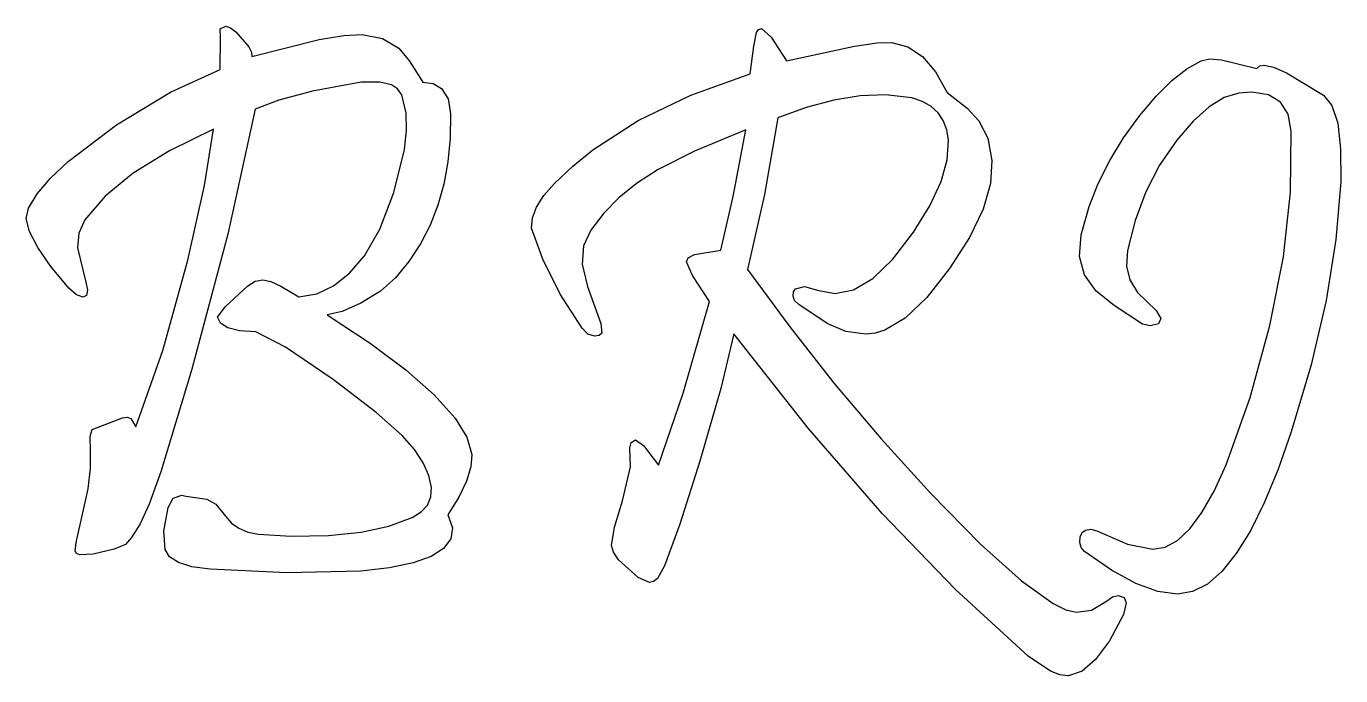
# Model space of a CAD drawing. Extents: x 369 to 1749, y 306 to 919.
# Drawn here: x 928.4 to 1032.4, y 866.7 to 918.1 of the extents above; entities that cross this region are included whole.
import ezdxf

# ---------------------------------------------------------------- set-up
doc = ezdxf.new("R2010")
doc.units = 0

msp = doc.modelspace()

# ---------------------------------------------------------------- linework, layer by layer
at = {"layer": 'Layer 1'}
for p, q in [((943.722844, 917.934378), (944.170459, 918.142232)), ((943.734431, 917.290379), (943.722844, 917.934378)), ((944.170459, 918.142232), (944.531962, 918.029475)), ((944.531962, 918.029475), (944.968464, 917.700981)), ((986.177285, 917.646326), (986.349379, 917.900492)), ((986.349379, 917.900492), (986.56535, 917.962381)), ((986.56535, 917.962381), (987.344907, 917.276156)), ((943.722074, 914.715259), (943.734431, 917.290379)), ((944.968464, 917.700981), (945.983084, 916.528311)), ((946.232704, 915.750421), (951.565311, 917.103248)), ((951.565311, 917.103248), (953.503281, 917.416998)), ((953.503281, 917.416998), (954.955694, 917.488971)), ((954.955694, 917.488971), (956.567814, 917.17339)), ((956.567814, 917.17339), (957.861074, 916.402751)), ((985.964734, 916.561161), (986.177285, 917.646326)), ((987.344907, 917.276156), (988.55072, 915.418441)), ((993.942523, 916.571091), (995.719766, 916.822118)), ((995.719766, 916.822118), (996.88457, 916.856281)), ((996.88457, 916.856281), (998.15774, 916.52474)), ((945.983084, 916.528311), (946.203519, 916.090019)), ((946.203519, 916.090019), (946.232704, 915.750421)), ((957.861074, 916.402751), (958.702277, 915.385997)), ((985.686788, 914.388611), (985.964734, 916.561161)), ((988.55072, 915.418441), (993.942523, 916.571091)), ((998.15774, 916.52474), (999.313148, 915.754261)), ((999.313148, 915.754261), (1000.350795, 914.544845)), ((939.797309, 912.927312), (943.722074, 914.715259)), ((958.702277, 915.385997), (959.769774, 913.706671)), ((1019.062801, 913.839233), (1020.249905, 914.775564)), ((1020.249905, 914.775564), (1021.385883, 915.413748)), ((1021.385883, 915.413748), (1022.044535, 915.55327)), ((1022.044535, 915.55327), (1022.997371, 915.496739)), ((1022.997371, 915.496739), (1025.785593, 914.795519)), ((1025.785593, 914.795519), (1026.02768, 914.998809)), ((1026.02768, 914.998809), (1026.383247, 915.062425)), ((1026.383247, 915.062425), (1027.106304, 914.907804)), ((1027.106304, 914.907804), (1028.127055, 914.461269)), ((954.886313, 913.719001), (951.027493, 913.010754)), ((956.364892, 913.712016), (954.886313, 913.719001)), ((957.285403, 913.498845), (956.364892, 913.712016)), ((959.769774, 913.706671), (960.59326, 913.60994)), ((980.977286, 912.694891), (985.686788, 914.388611)), ((1000.350795, 914.544845), (1001.27068, 912.896491)), ((1017.82457, 912.604754), (1019.062801, 913.839233)), ((1028.127055, 914.461269), (1031.061637, 912.692455)), ((935.521354, 910.332209), (939.797309, 912.927312)), ((951.027493, 913.010754), (948.360648, 912.292198)), ((957.746791, 913.181469), (957.285403, 913.498845)), ((958.095135, 912.704843), (957.746791, 913.181469)), ((958.452693, 911.273835), (958.095135, 912.704843)), ((960.59326, 913.60994), (961.247304, 913.224506)), ((961.247304, 913.224506), (961.758039, 912.396685)), ((976.824868, 910.682351), (980.977286, 912.694891)), ((994.387373, 912.632431), (992.292994, 912.296129)), ((996.400826, 912.724686), (994.387373, 912.632431)), ((998.478729, 912.472981), (996.400826, 912.724686)), ((1001.27068, 912.896491), (1002.84892, 911.661671)), ((1016.535213, 911.072128), (1017.82457, 912.604754)), ((1024.372482, 912.854711), (1023.21279, 912.508138)), ((1025.396192, 912.931199), (1024.372482, 912.854711)), ((1026.706106, 912.721733), (1025.396192, 912.931199)), ((1027.661779, 912.138216), (1026.706106, 912.721733)), ((1031.061637, 912.692455), (1031.738891, 911.87554)), ((946.487713, 911.576994), (944.325961, 901.691629)), ((948.360648, 912.292198), (946.487713, 911.576994)), ((961.758039, 912.396685), (961.95674, 911.221006)), ((990.117688, 911.715781), (987.861456, 910.891386)), ((992.292994, 912.296129), (990.117688, 911.715781)), ((999.309258, 912.185005), (998.478729, 912.472981)), ((1000.000839, 911.788946), (999.309258, 912.185005)), ((1000.553471, 911.284805), (1000.000839, 911.788946)), ((1002.84892, 911.661671), (1003.7926, 910.651031)), ((1022.005192, 911.771393), (1020.74969, 910.644478)), ((1023.21279, 912.508138), (1022.005192, 911.771393)), ((1028.263211, 911.180648), (1027.661779, 912.138216)), ((1031.738891, 911.87554), (1032.192705, 910.460325)), ((958.463882, 909.901708), (958.452693, 911.273835)), ((961.957, 911.221), (961.923631, 909.273736)), ((961.95674, 911.221006), (961.957, 911.221)), ((973.229536, 908.350991), (976.824868, 910.682351)), ((987.861456, 910.891386), (986.816891, 904.829116)), ((1000.967154, 910.672581), (1000.553471, 911.284805)), ((1001.24189, 909.952275), (1000.967154, 910.672581)), ((1003.7926, 910.651031), (1004.491503, 909.276191)), ((1015.247037, 909.303795), (1016.535213, 911.072128)), ((1020.74969, 910.644478), (1019.446282, 909.127391)), ((1028.510402, 909.849029), (1028.263211, 911.180648)), ((931.679599, 907.439304), (935.521354, 910.332209)), ((943.194085, 910.001834), (939.706946, 908.285844)), ((942.471317, 905.528979), (943.194085, 910.001834)), ((958.301398, 908.394235), (958.463882, 909.901708)), ((985.343959, 909.948317), (981.265569, 908.246994)), ((984.329485, 904.659729), (985.343959, 909.948317)), ((1001.377676, 909.123886), (1001.24189, 909.952275)), ((1028.450381, 905.021254), (1028.510402, 909.849029)), ((1032.192705, 910.460325), (1032.423076, 908.44681)), ((961.923631, 909.273736), (961.74453, 907.41873)), ((1001.286327, 907.575101), (1001.377676, 909.123886)), ((1004.491503, 909.276191), (1004.82288, 907.508331)), ((1014.148021, 907.513448), (1015.247037, 909.303795)), ((1019.446282, 909.127391), (1018.096674, 907.149214)), ((1032.423076, 908.44681), (1032.430007, 905.834995)), ((930.278827, 906.11722), (931.679599, 907.439304)), ((939.706946, 908.285844), (936.84505, 906.518264)), ((957.455406, 904.973255), (958.301398, 908.394235)), ((961.74453, 907.41873), (961.419697, 905.655981)), ((971.640776, 907.065753), (973.229536, 908.350991)), ((981.265569, 908.246994), (978.403199, 906.803247)), ((1000.793159, 905.844596), (1001.286327, 907.575101)), ((1004.82288, 907.508331), (1004.708954, 905.697375)), ((1013.238162, 905.701085), (1014.148021, 907.513448)), ((936.84505, 906.518264), (934.608396, 904.699094)), ((970.191288, 905.700811), (971.640776, 907.065753)), ((978.403199, 906.803247), (976.768779, 905.752946)), ((1018.096674, 907.149214), (1016.9964, 905.033143)), ((929.224794, 904.878049), (930.278827, 906.11722)), ((941.149035, 899.639534), (942.471317, 905.528979)), ((961.419697, 905.655981), (960.949133, 903.98549)), ((969.349531, 904.743937), (970.191288, 905.700811)), ((976.768779, 905.752946), (975.332959, 904.603842)), ((999.898172, 903.932371), (1000.793159, 905.844596)), ((1004.708954, 905.697375), (1004.111152, 903.671446)), ((1012.517463, 903.866708), (1013.238162, 905.701085)), ((1032.43, 905.835), (1032.049985, 901.253474)), ((1032.430007, 905.834995), (1032.43, 905.835)), ((928.559219, 903.753729), (929.224794, 904.878049)), ((934.608396, 904.699094), (932.996985, 902.828334)), ((956.355644, 902.09264), (957.455406, 904.973255)), ((968.76508, 903.836833), (969.349531, 904.743937)), ((975.332959, 904.603842), (974.095739, 903.355936)), ((983.354439, 900.412927), (984.329485, 904.659729)), ((986.816891, 904.829116), (985.469846, 898.878686)), ((1016.9964, 905.033143), (1016.145459, 902.779179)), ((1027.890739, 899.894429), (1028.450381, 905.021254)), ((928.37119, 902.928789), (928.559219, 903.753729)), ((960.949133, 903.98549), (960.332837, 902.407256)), ((968.437936, 902.979502), (968.76508, 903.836833)), ((974.095739, 903.355936), (973.057119, 902.009227)), ((998.601366, 901.838426), (999.898172, 903.932371)), ((1004.111152, 903.671446), (1003.029474, 901.430545)), ((1011.891397, 901.63043), (1012.517463, 903.866708)), ((928.632793, 901.89395), (928.37119, 902.928789)), ((932.996985, 902.828334), (932.524975, 901.770077)), ((960.332837, 902.407256), (959.57081, 900.92128)), ((968.368098, 902.171941), (968.437936, 902.979502)), ((1016.145459, 902.779179), (1015.543852, 900.387321)), ((929.279215, 900.631034), (928.632793, 901.89395)), ((932.524975, 901.770077), (932.429146, 900.598844)), ((944.325961, 901.691629), (941.475563, 890.988894)), ((955.154016, 899.980015), (956.355644, 902.09264)), ((969.259335, 899.705821), (968.368098, 902.171941)), ((973.057119, 902.009227), (972.489122, 900.760804)), ((996.971237, 899.703521), (998.601366, 901.838426)), ((1003.029474, 901.430545), (1001.46392, 898.974671)), ((1011.75498, 899.923278), (1011.891397, 901.63043)), ((1032.049985, 901.253474), (1031.269365, 896.425065)), ((930.310453, 899.14004), (929.279215, 900.631034)), ((932.429146, 900.598844), (933.06691, 897.983254)), ((959.57081, 900.92128), (958.663051, 899.527561)), ((972.489122, 900.760804), (972.376673, 899.321557)), ((981.28337, 900.083937), (983.354439, 900.412927)), ((1015.543852, 900.387321), (1015.459507, 899.162261)), ((931.72651, 897.420969), (930.310453, 899.14004)), ((939.178957, 892.487519), (941.149035, 899.639534)), ((953.958465, 898.593515), (955.154016, 899.980015)), ((958.663051, 899.527561), (957.60956, 898.2261)), ((970.643093, 896.948686), (969.259335, 899.705821)), ((972.376673, 899.321557), (972.789631, 897.544799)), ((980.628379, 899.50365), (980.778865, 899.825205)), ((981.106639, 898.423382), (980.628379, 899.50365)), ((980.778865, 899.825205), (981.28337, 900.083937)), ((995.390379, 898.184873), (996.971237, 899.703521)), ((1012.143698, 898.46881), (1011.75498, 899.923278)), ((1015.459507, 899.162261), (1015.725418, 898.069873)), ((1026.831476, 894.468554), (1027.890739, 899.894429)), ((946.503326, 897.964444), (947.090386, 898.07822)), ((947.090386, 898.07822), (947.740075, 897.945784)), ((952.693881, 897.587455), (953.958465, 898.593515)), ((957.60956, 898.2261), (956.417215, 897.163385)), ((982.453779, 896.34894), (981.106639, 898.423382)), ((985.469846, 898.878686), (988.807271, 894.342628)), ((993.858792, 897.282481), (995.390379, 898.184873)), ((1001.46392, 898.974671), (999.663634, 896.681378)), ((1013.07919, 897.174708), (1012.143698, 898.46881)), ((1015.725418, 898.069873), (1016.352467, 897.064011)), ((932.333207, 896.882957), (931.72651, 897.420969)), ((933.06691, 897.983254), (933.208164, 897.275988)), ((933.208164, 897.275988), (933.14533, 896.840047)), ((944.103234, 895.946546), (945.919966, 897.605345)), ((945.919966, 897.605345), (946.503326, 897.964444)), ((947.740075, 897.945784), (948.511316, 897.566247)), ((948.511316, 897.566247), (949.957616, 896.716655)), ((951.360265, 896.961835), (952.693881, 897.587455)), ((956.417215, 897.163385), (954.84874, 896.21364)), ((972.789631, 897.544799), (973.848593, 894.608607)), ((989.069666, 896.770315), (989.104168, 897.118534)), ((989.104168, 897.118534), (989.267644, 897.365167)), ((989.267644, 897.365167), (989.981516, 897.553676)), ((989.981516, 897.553676), (991.003496, 897.262333)), ((991.003496, 897.262333), (992.376476, 896.996346)), ((992.376476, 896.996346), (993.858792, 897.282481)), ((1014.503833, 896.026518), (1013.07919, 897.174708)), ((1016.352467, 897.064011), (1017.813197, 895.631681)), ((932.86918, 896.698584), (932.333207, 896.882957)), ((933.14533, 896.840047), (932.86918, 896.698584)), ((943.517646, 895.127605), (944.103234, 895.946546)), ((949.957616, 896.716655), (951.360265, 896.961835)), ((954.84874, 896.21364), (953.38975, 895.568835)), ((972.376745, 894.232261), (970.643093, 896.948686)), ((980.366049, 889.09906), (982.453779, 896.34894)), ((989.198691, 896.423464), (989.069666, 896.770315)), ((989.53041, 896.119542), (989.198691, 896.423464)), ((991.76137, 894.614282), (989.53041, 896.119542)), ((999.663634, 896.681378), (997.957035, 895.049658)), ((1016.7455, 894.574748), (1014.503833, 896.026518)), ((1031.269365, 896.425065), (1030.08814, 891.349774)), ((943.73903, 894.627981), (943.517646, 895.127605)), ((953.38975, 895.568835), (952.18168, 895.303473)), ((952.18168, 895.303473), (955.58214, 893.060095)), ((997.957035, 895.049658), (996.344124, 894.079513)), ((1017.813197, 895.631681), (1018.183234, 895.012938)), ((1018.183234, 895.012938), (1017.995248, 894.578885)), ((944.317841, 894.26476), (943.73903, 894.627981)), ((945.25408, 894.037941), (944.317841, 894.26476)), ((946.547746, 893.947525), (945.25408, 894.037941)), ((948.904024, 892.731627), (946.547746, 893.947525)), ((972.838328, 893.765419), (972.376745, 894.232261)), ((973.848593, 894.608607), (973.927755, 893.848619)), ((988.807271, 894.342628), (992.337996, 889.876476)), ((993.249248, 893.993994), (991.76137, 894.614282)), ((994.8249, 893.770941), (993.249248, 893.993994)), ((996.344124, 894.079513), (995.572801, 893.84253)), ((1017.34364, 894.443087), (1016.7455, 894.574748)), ((1017.995248, 894.578885), (1017.34364, 894.443087)), ((1025.272592, 888.743629), (1026.831476, 894.468554)), ((955.58214, 893.060095), (958.40651, 890.94804)), ((973.365196, 893.604177), (972.838328, 893.765419)), ((973.726691, 893.661955), (973.365196, 893.604177)), ((973.927755, 893.848619), (973.726691, 893.661955)), ((984.38045, 893.8059), (983.346022, 889.46801)), ((990.283013, 886.326257), (984.38045, 893.8059)), ((995.572801, 893.84253), (994.8249, 893.770941)), ((937.053345, 886.426234), (939.178957, 892.487519)), ((952.655156, 890.176375), (948.904024, 892.731627)), ((941.475563, 890.988894), (939.011256, 882.878644)), ((958.40651, 890.94804), (960.65479, 888.96731)), ((1030.08814, 891.349774), (1028.50631, 886.0276)), ((956.063766, 887.580298), (952.655156, 890.176375)), ((992.337996, 889.876476), (996.062021, 885.480228)), ((960.65479, 888.96731), (962.32698, 887.117903)), ((978.425739, 883.41054), (980.366049, 889.09906)), ((983.346022, 889.46801), (981.69623, 883.7291)), ((1023.368535, 883.428229), (1025.272592, 888.743629)), ((933.597025, 886.23311), (935.999075, 887.147275)), ((935.999075, 887.147275), (936.35535, 887.201304)), ((936.35535, 887.201304), (936.649821, 887.09914)), ((936.649821, 887.09914), (937.053345, 886.426234)), ((958.135996, 885.740185), (956.063766, 887.580298)), ((962.32698, 887.117903), (963.256568, 885.60928)), ((933.439137, 885.691307), (933.597025, 886.23311)), ((933.463392, 884.4876), (933.439137, 885.691307)), ((959.093514, 884.643115), (958.135996, 885.740185)), ((963.256568, 885.60928), (963.63101, 884.246993)), ((996.1342, 879.57936), (990.283013, 886.326257)), ((1028.50631, 886.0276), (1027.450705, 883.017444)), ((959.797555, 883.592025), (959.093514, 884.643115)), ((976.147416, 884.763221), (976.270256, 885.182923)), ((976.201632, 883.260151), (976.147416, 884.763221)), ((976.270256, 885.182923), (976.599589, 885.40023)), ((976.599589, 885.40023), (977.244073, 884.945939)), ((977.244073, 884.945939), (978.425739, 883.41054)), ((996.062021, 885.480228), (999.979346, 881.153886)), ((933.458244, 883.161707), (933.463392, 884.4876)), ((960.248119, 882.586915), (959.797555, 883.592025)), ((963.63101, 884.246993), (963.564797, 883.268839)), ((981.69623, 883.7291), (980.101555, 878.725182)), ((933.267512, 881.5167), (933.458244, 883.161707)), ((939.011256, 882.878644), (938.096886, 880.319056)), ((960.445206, 881.627785), (960.248119, 882.586915)), ((963.564797, 883.268839), (963.230073, 882.145278)), ((975.572735, 880.571696), (976.201632, 883.260151)), ((1022.410202, 881.349778), (1023.368535, 883.428229)), ((1027.450705, 883.017444), (1026.375022, 880.409025)), ((932.329292, 877.26934), (933.267512, 881.5167)), ((960.394682, 880.881249), (960.445206, 881.627785)), ((963.230073, 882.145278), (962.626837, 880.876309)), ((939.592156, 880.041583), (939.991505, 880.794355)), ((939.991505, 880.794355), (940.693966, 881.036689)), ((940.693966, 881.036689), (940.684345, 881.017673)), ((940.684345, 881.017673), (941.00889, 880.955291)), ((941.00889, 880.955291), (942.660476, 880.700434)), ((942.660476, 880.700434), (943.373419, 880.314133)), ((960.123169, 880.237687), (960.394682, 880.881249)), ((962.626837, 880.876309), (961.75509, 879.461933)), ((974.941812, 878.496451), (975.572735, 880.571696)), ((999.979346, 881.153886), (1003.922995, 877.137538)), ((1021.447664, 879.657495), (1022.410202, 881.349778)), ((1026.375022, 880.409025), (1025.279259, 878.202344)), ((938.096886, 880.319056), (937.394373, 878.756494)), ((939.261694, 878.17641), (939.592156, 880.041583)), ((943.373419, 880.314133), (944.143786, 879.359744)), ((944.143786, 879.359744), (944.616485, 878.818011)), ((958.917176, 879.259485), (959.630667, 879.697099)), ((959.630667, 879.697099), (960.123169, 880.237687)), ((961.75509, 879.461933), (962.125711, 878.444613)), ((1001.934012, 873.565207), (996.1342, 879.57936)), ((1020.480924, 878.351378), (1021.447664, 879.657495)), ((937.394373, 878.756494), (936.71179, 877.663089)), ((944.616485, 878.818011), (945.208509, 878.400941)), ((945.208509, 878.400941), (945.91986, 878.108536)), ((954.871446, 878.101855), (957.082311, 878.576278)), ((957.082311, 878.576278), (958.917176, 879.259485)), ((962.125711, 878.444613), (961.98285, 877.562945)), ((974.699216, 877.028511), (974.941812, 878.496451)), ((980.101555, 878.725182), (978.90773, 875.43209)), ((1011.955998, 878.068512), (1012.235336, 878.265492)), ((1012.235336, 878.265492), (1012.642556, 878.326412)), ((1012.642556, 878.326412), (1013.122892, 878.196539)), ((1019.50998, 877.431429), (1020.480924, 878.351378)), ((932.232733, 876.596314), (932.329292, 877.26934)), ((936.71179, 877.663089), (936.223293, 877.118614)), ((939.370051, 876.733833), (939.261694, 878.17641)), ((945.91986, 878.108536), (946.750536, 877.940794)), ((946.750536, 877.940794), (949.321716, 877.779365)), ((949.321716, 877.779365), (952.284581, 877.836218)), ((952.284581, 877.836218), (954.871446, 878.101855)), ((961.98285, 877.562945), (961.412418, 876.805572)), ((1011.780964, 877.266372), (1011.80454, 877.735472)), ((1011.891348, 876.873818), (1011.780964, 877.266372)), ((1011.80454, 877.735472), (1011.955998, 878.068512)), ((1013.122892, 878.196539), (1015.548059, 877.140552)), ((1018.534833, 876.897645), (1019.50998, 877.431429)), ((1025.279259, 878.202344), (1024.163417, 876.3974)), ((932.335925, 876.397394), (932.232733, 876.596314)), ((932.608601, 876.291723), (932.335925, 876.397394)), ((933.662403, 876.360133), (932.608601, 876.291723)), ((935.331855, 876.74883), (933.662403, 876.360133)), ((936.223293, 877.118614), (935.331855, 876.74883)), ((939.706968, 876.140491), (939.370051, 876.733833)), ((961.412418, 876.805572), (960.414413, 876.172493)), ((974.858199, 876.503004), (974.699216, 877.028511)), ((975.261338, 875.908663), (974.858199, 876.503004)), ((1003.922995, 877.137538), (1007.154461, 874.231803)), ((1012.15792, 876.55555), (1011.891348, 876.873818)), ((1014.2774, 875.090273), (1012.15792, 876.55555)), ((1015.548059, 877.140552), (1017.555482, 876.750029)), ((1017.555482, 876.750029), (1018.534833, 876.897645)), ((1024.163417, 876.3974), (1023.027497, 874.994194)), ((940.412339, 875.683385), (939.706968, 876.140491)), ((941.486163, 875.362516), (940.412339, 875.683385)), ((942.928441, 875.177883), (941.486163, 875.362516)), ((949.010811, 874.871513), (942.928441, 875.177883)), ((957.135688, 875.279218), (954.854968, 875.019022)), ((958.988836, 875.663708), (957.135688, 875.279218)), ((960.414413, 876.172493), (958.988836, 875.663708)), ((976.800086, 874.513481), (975.261338, 875.908663)), ((978.90773, 875.43209), (978.336006, 874.428992)), ((954.854968, 875.019022), (949.010811, 874.871513)), ((977.71349, 874.10114), (976.800086, 874.513481)), ((978.031097, 874.180661), (977.71349, 874.10114)), ((978.336006, 874.428992), (978.031097, 874.180661)), ((1007.154461, 874.231803), (1009.673745, 872.436683)), ((1016.20745, 874.041756), (1014.2774, 875.090273)), ((1023.027497, 874.994194), (1021.871497, 873.992725)), ((1007.68245, 868.2838), (1001.934012, 873.565207)), ((1014.367194, 872.973285), (1014.822329, 873.081389)), ((1014.822329, 873.081389), (1015.275044, 872.928931)), ((1017.94807, 873.409998), (1016.20745, 874.041756)), ((1019.49926, 873.195), (1017.94807, 873.409998)), ((1020.695418, 873.392994), (1019.49926, 873.195)), ((1021.871497, 873.992725), (1020.695418, 873.392994)), ((1009.673745, 872.436683), (1010.666318, 871.955603)), ((1012.689056, 871.917916), (1013.885206, 872.635645)), ((1013.885206, 872.635645), (1014.367194, 872.973285)), ((1015.455164, 872.489332), (1015.229854, 871.572976)), ((1015.275044, 872.928931), (1015.455164, 872.489332)), ((1010.666318, 871.955603), (1011.480846, 871.752176)), ((1011.480846, 871.752176), (1012.689056, 871.917916)), ((1015.23, 871.573), (1014.1209, 869.50113)), ((1015.229854, 871.572976), (1015.23, 871.573)), ((1014.1209, 869.50113), (1013.02744, 868.00387)), ((1009.441787, 867.084591), (1007.68245, 868.2838)), ((1013.02744, 868.00387), (1011.94962, 867.08122)), ((1010.203824, 866.802911), (1009.441787, 867.084591)), ((1011.94962, 867.08122), (1010.88744, 866.73318)), ((1010.88744, 866.73318), (1010.203824, 866.802911))]:
    msp.add_line(p, q, dxfattribs=at)

doc.saveas('drawing.dxf')
